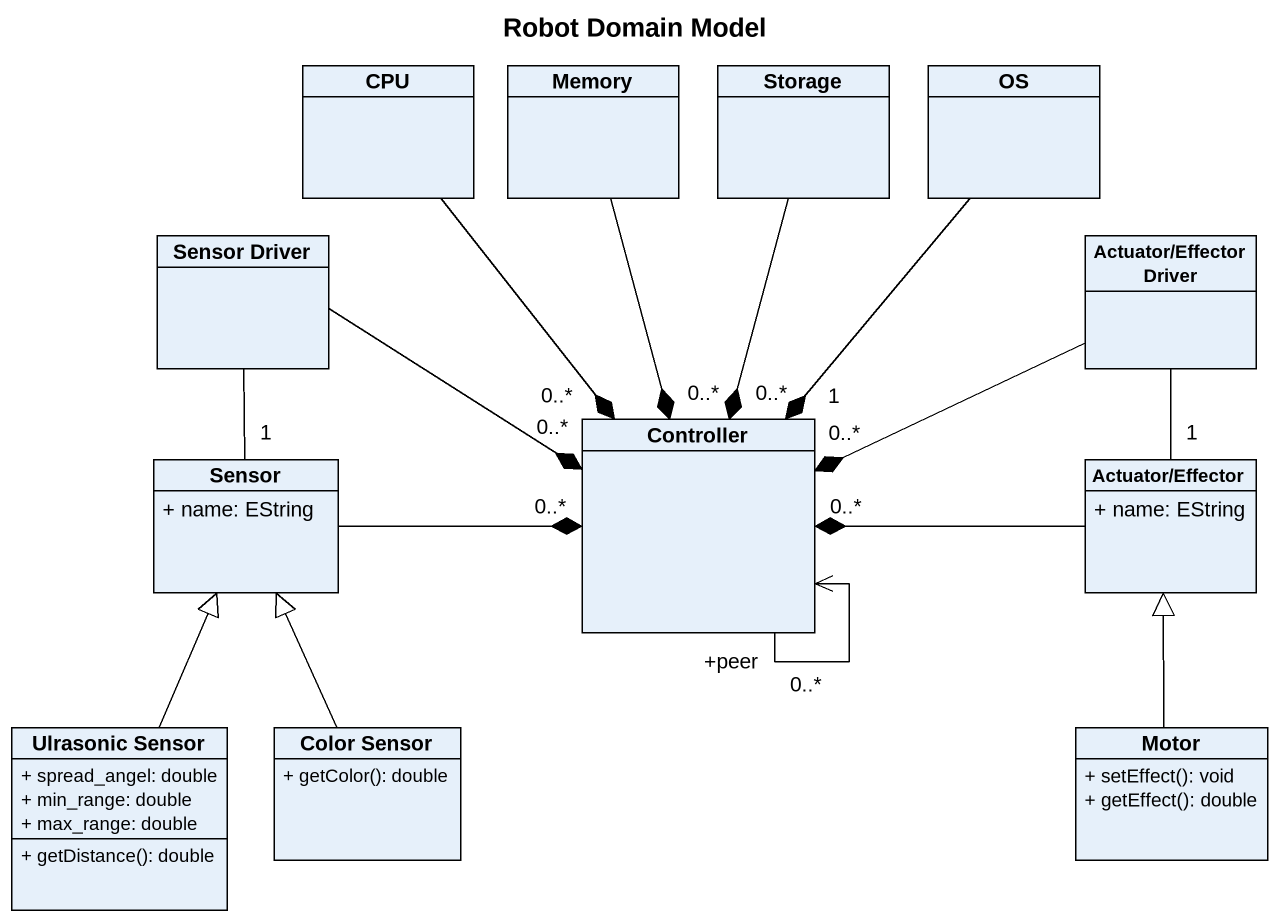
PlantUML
@startuml
title Robot Domain Model
hide circle
hide empty members
skinparam classAttributeIconSize 0
class CPU
class Memory
class "Storage" as Storage_
class OS
class "Sensor Driver" as Sensor_Driver
class "Actuator/Effector Driver" as Actuator_Effector_Driver
class Sensor {
  + name: EString
}
class Controller
class "Actuator/Effector" as Actuator_Effector {
  + name: EString
}
class "Ulrasonic Sensor" as Ulrasonic_Sensor {
  + spread_angel: double
  + min_range: double
  + max_range: double
  + getDistance(): double
}
class "Color Sensor" as Color_Sensor {
  + getColor(): double
}
class Motor {
  + setEffect(): void
  + getEffect(): double
}
CPU --* "0..*" Controller
Memory --* "0..*" Controller
Storage_ --* "0..*" Controller
OS --* "1" Controller
Sensor_Driver -- "1" Sensor
Sensor_Driver -right-* "0..*" Controller
Actuator_Effector_Driver -left-* "0..*" Controller
Actuator_Effector_Driver -- "1" Actuator_Effector
Sensor -right-* "0..*" Controller
Controller "+peer\n0..*" --> Controller
Actuator_Effector -left-* "0..*" Controller
Ulrasonic_Sensor -up-|> Sensor
Color_Sensor -up-|> Sensor
Motor -up-|> Actuator_Effector
@enduml
